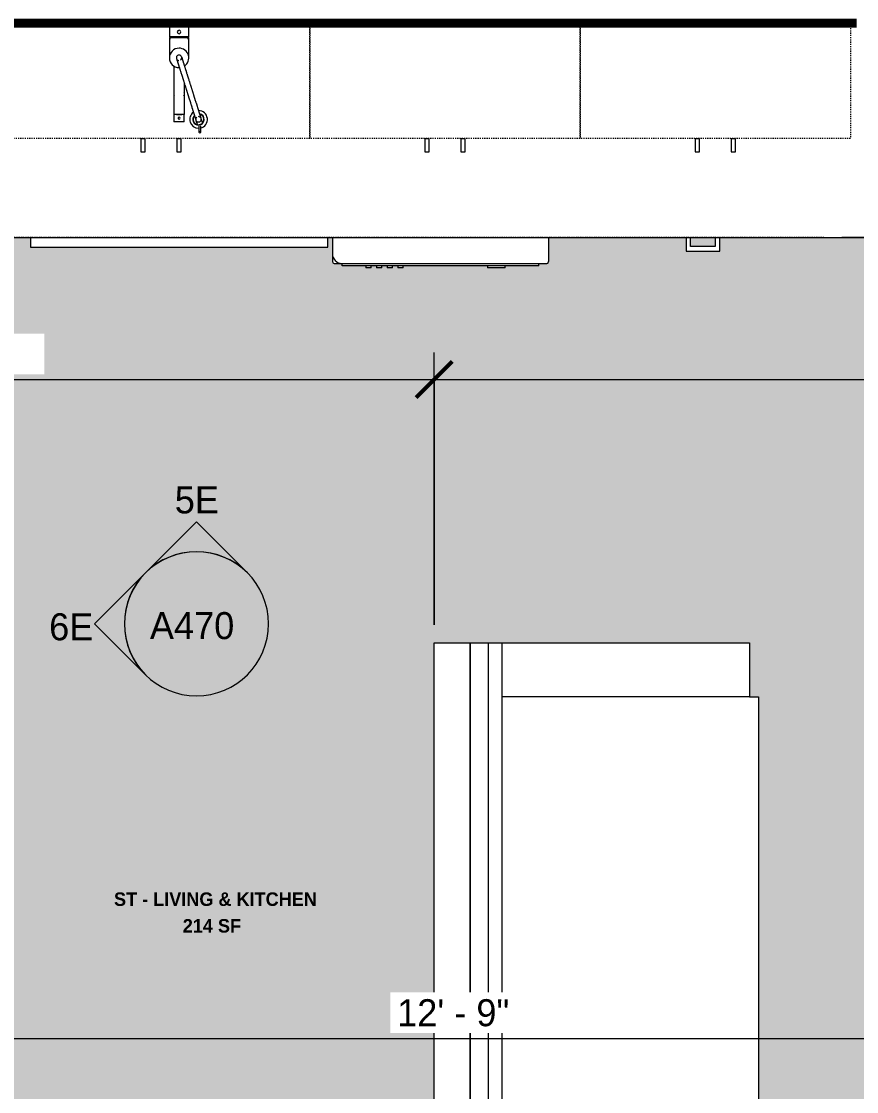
# Model space of a CAD drawing. Header units: inches. Extents: x -3857 to -1458, y -18 to 10849.
# Drawn here: x -3287.3 to -3194.6, y 10062.3 to 10181.2 of the extents above; entities that cross this region are included whole.
import ezdxf

# ---------------------------------------------------------------- set-up
doc = ezdxf.new("R2010")
doc.units = ezdxf.units.IN
doc.header["$MEASUREMENT"] = 0
doc.linetypes.add('Dash', pattern=[0.25, 0.125, -0.125])
doc.linetypes.add('Dash 3_32_', pattern=[0.1875, 0.09375, -0.09375])
for name, color, linetype, lineweight in [('A-ANNO-DIMS', 211, 'Continuous', 9), ('A-ANNO-DIMS-32', 211, 'Continuous', 9), ('A-AREA-IDEN', 2, 'Continuous', 9), ('A-DETL-1', 90, 'Dash 3_32_', 18), ('A-WALL-1', 113, 'Continuous', 70), ('A-WALL-2', 113, 'Continuous', 9), ('G-ANNO-SYMB', 111, 'Continuous', 9), ('I-FURN', 30, 'Continuous', 9), ('P-SANR-FIXT', 6, 'Continuous', 9), ('Q-CASE', 31, 'Continuous', 9), ('Q-CASE-2', 31, 'Dash', 9), ('Q-SPCQ', 91, 'Continuous', 9)]:
    doc.layers.add(name, color=color, linetype=linetype, lineweight=lineweight)
doc.layers.add('A-AREA-PATT-1', color=255, linetype='Continuous', lineweight=9, transparency=1)
doc.styles.add('Century Gothic', font='ufonts.com_century-gothic.ttf', dxfattribs={"height": 3})
doc.styles.add('Century Gothic_B_1', font='GOTHICB.TTF', dxfattribs={"height": 1.5})
doc.dimstyles.new('OD_1__HACK', dxfattribs={"dimscale": 12, "dimtxt": 3.132505, "dimasz": 0.333333, "dimexe": 0.25, "dimexo": 0.166667, "dimgap": 0.041667, "dimtad": 1, "dimdec": 0, "dimzin": 3, "dimdsep": 46, "dimlunit": 4, "dimtxsty": 'Century Gothic', "dimblk1": 'OBLIQUE', "dimblk2": 'OBLIQUE', "dimsah": 1, "dimcen": 0.09, "dimdle": 0.25, "dimazin": 0, "dimtfac": 1, "dimtdec": 4, "dimtix": 1, "dimtmove": 0, "dimatfit": 3, "dimfxl": 1, "dimtvp": 1, "dimtfill": 1, "dimfrac": 2, "dimtolj": 1, "dimtzin": 0, "dimarcsym": 2})

# ---------------------------------------------------------------- blocks, each defined once
blk = doc.blocks.new('Couch-Both_Arms-Generic - 1-1372852-1ST FLOOR - STUDIO B - ADA TYPE B')
at = {"layer": 'I-FURN'}
for p, q in [((-36, 18.5), (36, 18.5)), ((-36, 17.5), (-36, 18.5)), ((36, 18.5), (36, 17.5)), ((-42, 17.5), (-36, 17.5)), ((-42, -10), (-42, 17.5)), ((-36, 17.5), (-36, -10)), ((36, 17.5), (42, 17.5)), ((36, -10), (36, 17.5)), ((42, 17.5), (42, -10)), ((-42, -10), (42, -10)), ((-42, -13.5), (-42, -10)), ((42, -10), (42, -13.5)), ((-42, -11.5), (42, -11.5)), ((-42, -13.5), (42, -13.5)), ((-42, -17.5), (-42, -13.5)), ((42, -13.5), (-42, -13.5)), ((42, -13.5), (42, -17.5)), ((42, -17.5), (-42, -17.5))]:
    blk.add_line(p, q, dxfattribs=at)
blk = doc.blocks.new('300 Series Wall Hung Cabinet_302 - 33_ X 21_-2749814-1ST FLOOR - STUDIO B - ADA TYPE B')
at = {"layer": 'Q-CASE'}
for p, q in [((-1.76, 16.87), (-2.25, 16.87)), ((-2.25, 16.87), (-2.25, 15.38)), ((-1.76, 15.38), (-1.76, 16.87)), ((2.24, 16.87), (1.75, 16.87)), ((1.75, 16.87), (1.75, 15.38)), ((2.24, 15.38), (2.24, 16.87)), ((-1.76, 15.38), (-2.25, 15.38)), ((2.24, 15.38), (1.75, 15.38))]:
    blk.add_line(p, q, dxfattribs=at)
at = {"layer": 'Q-CASE-2'}
for p, q in [((-16.5, 2.37), (-16.5, 15.38)), ((-16.5, 15.38), (16.5, 15.38)), ((16.5, 15.38), (16.5, 2.37)), ((16.5, 2.37), (-16.5, 2.37))]:
    blk.add_line(p, q, dxfattribs=at)
blk = doc.blocks.new('Base Cabinet 3 Drawer 230 - Base Cabinet 3 Drawer 230 33_-2609767-1ST FLOOR - STUDIO B - ADA TYPE B')
at = {"layer": 'Q-CASE'}
for p, q in [((2.61, 25.5), (-1.14, 25.5)), ((-1.14, 25.5), (-1.14, 24)), ((-0.64, 24), (-0.64, 25)), ((-0.64, 25), (2.11, 25)), ((2.11, 25), (2.11, 24)), ((2.61, 24), (2.61, 25.5))]:
    blk.add_line(p, q, dxfattribs=at)
blk = doc.blocks.new('kitchen_faucet_14143 - kitchen_faucet_14143-2439044-1ST FLOOR - STUDIO B - ADA TYPE B')
at = {"layer": 'P-SANR-FIXT'}
for p, q in [((-6.3, 0.57), (-7.09, 0.57)), ((-7.09, -0.57), (-7.09, 0.57)), ((-0.9, 0.59), (-6.3, 0.59)), ((-6.3, 0.3), (-6.3, 0.59)), ((-6.3, 0.29), (-6.3, 0.15)), ((-6.3, 0.15), (-6.3, 0.29)), ((-6.3, 0.15), (-6.3, -0.15)), ((-6.3, -0.15), (-6.3, 0.15)), ((-3.97, 0.59), (-4.89, 0.59)), ((2.26, 1.08), (0, 1.08)), ((2.34, 1.02), (2.1, 1.02)), ((2.26, 1.08), (2.26, -1.08)), ((3.44, 1.08), (2.34, 1.08)), ((2.34, -1.08), (2.34, 1.08)), ((3.44, 1.08), (3.44, -1.08)), ((-7.09, -0.57), (-6.3, -0.57)), ((-6.3, -0.15), (-6.3, -0.29)), ((-6.3, -0.29), (-6.3, -0.15)), ((-6.3, -0.59), (-6.3, -0.3)), ((-6.3, -0.59), (-2.84, -0.59)), ((-4.89, -0.59), (-3.97, -0.59)), ((-0.93, -0.59), (-0.9, -0.59)), ((0, -1.08), (2.26, -1.08)), ((2.1, -1.02), (2.34, -1.02)), ((2.34, -1.08), (3.44, -1.08)), ((-7.58, -2.2), (-8.24, -2.2)), ((-7.41, -2.04), (-6.99, -1.91)), ((-8.24, -2.4), (-7.58, -2.4)), ((-6.81, -2.46), (-7.23, -2.59))]:
    blk.add_line(p, q, dxfattribs=at)
at = {"layer": 'P-SANR-FIXT', "flags": 128}
for points in [[(-0.06, 0.29), (-0.07, 0.29), (-0.07, 0.29), (-0.07, 0.29), (-0.07, 0.29), (-0.07, 0.29), (-0.08, 0.28), (-0.08, 0.28), (-0.09, 0.28), (-0.1, 0.28), (-0.1, 0.28), (-0.11, 0.27), (-0.26, 0.23), (-0.28, 0.22), (-0.3, 0.22), (-0.46, 0.16), (-0.49, 0.16), (-0.51, 0.15), (-0.54, 0.14), (-0.57, 0.13), (-0.6, 0.12), (-0.63, 0.11), (-0.66, 0.1), (-0.69, 0.09), (-0.72, 0.08), (-0.75, 0.07), (-0.78, 0.06), (-0.82, 0.05), (-0.85, 0.04), (-0.89, 0.03), (-0.92, 0.02), (-0.96, 0.01), (-1, 0), (-1.04, -0.02), (-1.07, -0.03), (-1.11, -0.04), (-1.15, -0.05), (-1.2, -0.07), (-1.24, -0.08), (-1.28, -0.09), (-1.32, -0.11), (-1.37, -0.12), (-1.41, -0.14), (-1.46, -0.15), (-1.5, -0.16), (-1.55, -0.18), (-1.6, -0.19), (-1.65, -0.21), (-1.69, -0.23), (-1.74, -0.24), (-1.79, -0.26), (-2.49, -0.48), (-2.55, -0.5), (-2.61, -0.51), (-2.67, -0.53), (-2.72, -0.55), (-2.78, -0.57), (-2.84, -0.59), (-2.9, -0.61), (-2.96, -0.62), (-3.02, -0.64), (-3.08, -0.66), (-3.14, -0.68), (-3.19, -0.7), (-3.25, -0.72), (-3.31, -0.74), (-3.37, -0.76), (-3.43, -0.77), (-3.49, -0.79), (-3.55, -0.81), (-3.61, -0.83), (-3.67, -0.85), (-3.73, -0.87), (-3.79, -0.89), (-3.85, -0.91), (-3.91, -0.92), (-3.97, -0.94), (-4.03, -0.96), (-4.09, -0.98), (-4.15, -1), (-4.21, -1.02), (-4.26, -1.04), (-4.32, -1.05), (-4.94, -1.25), (-4.99, -1.27), (-5.04, -1.28), (-5.09, -1.3), (-5.15, -1.31), (-5.2, -1.33), (-5.44, -1.41), (-5.48, -1.42), (-5.53, -1.43), (-5.57, -1.45), (-5.62, -1.46), (-5.66, -1.48), (-5.7, -1.49), (-5.75, -1.5), (-5.79, -1.52), (-5.83, -1.53), (-5.87, -1.54), (-5.91, -1.56), (-5.95, -1.57), (-5.99, -1.58), (-6.02, -1.59), (-6.06, -1.6), (-6.1, -1.61), (-6.13, -1.63), (-6.17, -1.64), (-6.2, -1.65), (-6.23, -1.66), (-6.26, -1.67), (-6.3, -1.68), (-6.33, -1.69), (-6.36, -1.7), (-6.38, -1.71), (-6.41, -1.71), (-6.44, -1.72), (-6.47, -1.73), (-6.49, -1.74), (-6.52, -1.75), (-6.54, -1.76), (-6.57, -1.76), (-6.59, -1.77), (-6.61, -1.78), (-6.63, -1.78), (-6.65, -1.79), (-6.67, -1.8), (-6.69, -1.8), (-6.71, -1.81), (-6.73, -1.81), (-6.74, -1.82), (-6.76, -1.82), (-6.77, -1.83), (-6.79, -1.83), (-6.8, -1.84), (-6.81, -1.84), (-6.83, -1.84), (-6.84, -1.85), (-6.85, -1.85), (-6.86, -1.85), (-6.87, -1.86), (-6.87, -1.86), (-6.88, -1.86), (-6.89, -1.86), (-6.89, -1.87), (-6.9, -1.87), (-6.9, -1.87), (-6.9, -1.87), (-6.91, -1.87), (-6.91, -1.87), (-6.91, -1.87), (-6.91, -1.87)], [(0.27, 0.18), (0.21, 0.23), (0.15, 0.28), (0.08, 0.3), (0, 0.3), (-0.08, 0.28), (-0.15, 0.25), (-0.2, 0.2), (-0.24, 0.13), (-0.27, 0.06), (-0.27, 0.02)], [(-0.22, -0.16), (-0.17, -0.22), (-0.1, -0.26), (-0.03, -0.28), (0.05, -0.29), (0.13, -0.27), (0.19, -0.23), (0.25, -0.18), (0.29, -0.12), (0.31, -0.04), (0.32, 0.03), (0.3, 0.11), (0.27, 0.18)], [(0.11, -0.27), (0.11, -0.27), (0.11, -0.27), (0.11, -0.28), (0.11, -0.28), (0.1, -0.28), (0.1, -0.28), (0.09, -0.28), (0.09, -0.28), (0.08, -0.28), (0.07, -0.29), (0.06, -0.29), (-0.08, -0.34), (-0.1, -0.34), (-0.12, -0.35), (-0.14, -0.35), (-0.16, -0.36), (-0.18, -0.37), (-0.2, -0.37), (-0.23, -0.38), (-0.25, -0.39), (-0.27, -0.4), (-0.3, -0.4), (-0.32, -0.41), (-0.35, -0.42), (-0.38, -0.43), (-0.41, -0.44), (-0.44, -0.45), (-0.46, -0.46), (-0.5, -0.47), (-0.53, -0.48), (-0.56, -0.49), (-0.59, -0.5), (-0.62, -0.51), (-0.66, -0.52), (-0.69, -0.53), (-0.73, -0.54), (-0.77, -0.55), (-0.8, -0.56), (-0.84, -0.58), (-0.88, -0.59), (-0.92, -0.6), (-0.96, -0.61), (-1, -0.63), (-1.04, -0.64), (-1.08, -0.65), (-1.13, -0.67), (-1.17, -0.68), (-1.22, -0.69), (-1.26, -0.71), (-1.31, -0.72), (-1.35, -0.74), (-1.4, -0.75), (-1.45, -0.77), (-1.5, -0.78), (-1.54, -0.8), (-1.59, -0.81), (-1.64, -0.83), (-1.69, -0.84), (-1.75, -0.86), (-1.8, -0.88), (-1.85, -0.89), (-1.9, -0.91), (-1.96, -0.93), (-2.01, -0.94), (-2.06, -0.96), (-2.12, -0.98), (-2.18, -1), (-2.23, -1.01), (-2.29, -1.03), (-2.34, -1.05), (-2.4, -1.07), (-2.46, -1.09), (-2.52, -1.1), (-2.57, -1.12), (-2.63, -1.14), (-2.69, -1.16), (-2.75, -1.18), (-2.81, -1.2), (-2.87, -1.21), (-2.93, -1.23), (-2.99, -1.25), (-3.05, -1.27), (-3.1, -1.29), (-3.16, -1.31), (-3.22, -1.33), (-3.28, -1.35), (-3.34, -1.37), (-3.4, -1.38), (-3.46, -1.4), (-3.52, -1.42), (-3.58, -1.44), (-3.64, -1.46), (-3.7, -1.48), (-3.76, -1.5), (-3.82, -1.52), (-3.88, -1.53), (-3.94, -1.55), (-4, -1.57), (-4.05, -1.59), (-4.11, -1.61), (-4.74, -1.8), (-4.79, -1.82), (-4.84, -1.84), (-4.89, -1.85), (-4.94, -1.87), (-4.99, -1.89), (-5.22, -1.96), (-5.27, -1.97), (-5.32, -1.99), (-5.36, -2), (-5.41, -2.02), (-5.45, -2.03), (-5.49, -2.04), (-5.54, -2.06), (-5.58, -2.07), (-5.62, -2.08), (-5.66, -2.1), (-5.7, -2.11), (-5.74, -2.12), (-5.78, -2.13), (-5.82, -2.15), (-5.85, -2.16), (-5.89, -2.17), (-5.93, -2.18), (-5.96, -2.19), (-6, -2.2), (-6.03, -2.21), (-6.06, -2.22), (-6.09, -2.23), (-6.13, -2.24), (-6.16, -2.25), (-6.19, -2.26), (-6.21, -2.27), (-6.24, -2.28), (-6.27, -2.29), (-6.3, -2.3), (-6.32, -2.3), (-6.35, -2.31), (-6.37, -2.32), (-6.39, -2.33), (-6.42, -2.33), (-6.44, -2.34), (-6.46, -2.35), (-6.48, -2.35), (-6.5, -2.36), (-6.52, -2.37), (-6.54, -2.37), (-6.55, -2.38), (-6.57, -2.38), (-6.59, -2.39), (-6.6, -2.39), (-6.61, -2.4), (-6.63, -2.4), (-6.64, -2.41), (-6.65, -2.41), (-6.66, -2.41), (-6.67, -2.42), (-6.68, -2.42), (-6.69, -2.42), (-6.7, -2.42), (-6.7, -2.43), (-6.71, -2.43), (-6.72, -2.43), (-6.72, -2.43), (-6.72, -2.43), (-6.73, -2.43), (-6.73, -2.43), (-6.73, -2.43), (-6.73, -2.43)], [(-6.59, -1.97), (-6.61, -1.94), (-6.67, -1.9), (-6.74, -1.87), (-6.82, -1.86), (-6.9, -1.87), (-6.97, -1.9), (-7.03, -1.94), (-7.08, -2), (-7.1, -2.08), (-7.11, -2.15)], [(-7.11, -2.15), (-7.1, -2.23), (-7.08, -2.3), (-7.03, -2.36), (-6.97, -2.41), (-6.9, -2.44), (-6.82, -2.45), (-6.74, -2.44), (-6.67, -2.41), (-6.61, -2.36), (-6.56, -2.3), (-6.53, -2.23), (-6.52, -2.15)]]:
    blk.add_lwpolyline(points, dxfattribs=at)
at = {"layer": 'P-SANR-FIXT'}
for centre, radius, start, end in [((-6.69, 0), 0.118, 0, 180), ((0, 0), 1.08, 360, 180), ((2.88, 0), 0.197, 0, 180), ((-6.83, -2.16), 0.984, 35.2428, 180), ((-6.69, 0), 0.118, 180, 360), ((0, 0), 1.08, 180, 181.7622), ((0, 0), 1.08, 212.8582, 360), ((2.88, 0), 0.197, 180, 0), ((-6.83, -2.16), 0.984, 180, 182.6491), ((-6.83, -2.16), 0.984, 193.8453, 360), ((-6.83, -2.16), 0.63, 45.7781, 180), ((-6.83, -2.16), 0.63, 180, 349.8101), ((-6.83, -2.16), 0.591, 168.6397, 180), ((-6.83, -2.16), 0.591, 180, 227.1165), ((-6.83, -2.16), 0.591, 48.0157, 168.6397), ((-6.83, -2.16), 0.591, 227.1165, 347.8677)]:
    blk.add_arc(centre, radius, start, end, dxfattribs=at)
for centre, major_axis, ratio, start_param, end_param in [((-3.97, 0), (0, 0.591), 0.906308, 6.104473, 6.736574), ((-3.97, 0), (0, 0.591), 0.906308, 2.688204, 3.320305), ((-8.24, -2.3), (0, 0.0984), 0.984808, 4.712389, 7.853982), ((-8.24, -2.3), (0, 0.0984), 0.984808, 1.570796, 4.712389)]:
    blk.add_ellipse(centre, major_axis=major_axis, ratio=ratio, start_param=start_param, end_param=end_param, dxfattribs=at)
blk = doc.blocks.new('Stainless Steel Farmhous Kitchen Sink - Stainless Steel Farmhous Kitchen Sink-2443921-1ST FLOOR - STUDIO B - ADA TYPE B')
at = {"layer": 'P-SANR-FIXT'}
for p, q in [((-33, -21.15), (-33, -22.2)), ((0, -22.2), (0, -21.15)), ((-33, -22.2), (0, -22.2))]:
    blk.add_line(p, q, dxfattribs=at)
blk = doc.blocks.new('300 Series Wall Hung Cabinet_302 - 30_ X 27_-2568021-1ST FLOOR - STUDIO B - ADA TYPE B')
at = {"layer": 'Q-CASE'}
for p, q in [((-1.76, 16.87), (-2.25, 16.87)), ((-2.25, 16.87), (-2.25, 15.38)), ((-1.76, 15.38), (-1.76, 16.87)), ((2.24, 16.87), (1.75, 16.87)), ((1.75, 16.87), (1.75, 15.38)), ((2.24, 15.38), (2.24, 16.87)), ((-1.76, 15.38), (-2.25, 15.38)), ((2.24, 15.38), (1.75, 15.38))]:
    blk.add_line(p, q, dxfattribs=at)
at = {"layer": 'Q-CASE-2'}
for p, q in [((-15, 2.37), (-15, 15.38)), ((-15, 15.38), (15, 15.38)), ((15, 15.38), (15, 2.37)), ((15, 2.37), (-15, 2.37))]:
    blk.add_line(p, q, dxfattribs=at)
blk = doc.blocks.new('DIMBLOCK44-1ST FLOOR - STUDIO B - ADA TYPE B')
at = {"layer": 'A-ANNO-DIMS-32', "lineweight": 50}
for p, q in [((-3179.12, 10263.19), (-3181.12, 10265.19)), ((-3179.12, 10263.19), (-3177.12, 10261.19)), ((-3179.12, 10157.16), (-3181.12, 10159.16)), ((-3179.12, 10157.16), (-3177.12, 10155.16))]:
    blk.add_line(p, q, dxfattribs=at)
at = {"layer": 'A-ANNO-DIMS-32'}
for p, q in [((-3192.74, 10263.19), (-3176.12, 10263.19)), ((-3179.12, 10263.19), (-3192.74, 10263.19)), ((-3179.12, 10263.19), (-3179.12, 10157.16)), ((-3196.24, 10157.16), (-3176.12, 10157.16)), ((-3179.12, 10157.16), (-3196.24, 10157.16))]:
    blk.add_line(p, q, dxfattribs=at)
at = {"layer": 'A-ANNO-DIMS-32', "color": 0, "insert": (-3183.47, 10203.77), "char_height": 3, "width": 15.394, "attachment_point": 1, "rotation": 90, "line_spacing_factor": 0.984502, "style": 'Century Gothic', "bg_fill": 3, "box_fill_scale": 1.25, "bg_fill_color": 256, "bg_fill_true_color": 13158600, "bg_fill_transparency": 0}
blk.add_mtext('8\' - 10"', dxfattribs=at)
blk = doc.blocks.new('_Oblique')
at = {"color": 0, "linetype": 'ByBlock', "lineweight": -2}
blk.add_line((-0.5, -0.5), (0.5, 0.5), dxfattribs=at)
blk = doc.blocks.new('DIMBLOCK45-1ST FLOOR - STUDIO B - ADA TYPE B')
at = {"layer": 'A-ANNO-DIMS-32', "lineweight": 50}
for p, q in [((-3179.12, 10157.16), (-3181.12, 10159.16)), ((-3179.12, 10157.16), (-3177.12, 10155.16)), ((-3179.12, 10047.61), (-3181.12, 10049.61)), ((-3179.12, 10047.61), (-3177.12, 10045.61))]:
    blk.add_line(p, q, dxfattribs=at)
at = {"layer": 'A-ANNO-DIMS-32'}
for p, q in [((-3196.24, 10157.16), (-3176.12, 10157.16)), ((-3179.12, 10157.16), (-3196.24, 10157.16)), ((-3179.12, 10157.16), (-3179.12, 10047.61)), ((-3164.81, 10047.61), (-3182.12, 10047.61)), ((-3179.12, 10047.61), (-3164.81, 10047.61))]:
    blk.add_line(p, q, dxfattribs=at)
at = {"layer": 'A-ANNO-DIMS-32', "color": 0, "insert": (-3183.47, 10097.14), "char_height": 3, "width": 12.5897, "attachment_point": 1, "rotation": 90, "line_spacing_factor": 0.984502, "style": 'Century Gothic', "bg_fill": 3, "box_fill_scale": 1.25, "bg_fill_color": 256, "bg_fill_true_color": 13158600, "bg_fill_transparency": 0}
blk.add_mtext('9\' - 2"', dxfattribs=at)
blk = doc.blocks.new('DIMBLOCK47-1ST FLOOR - STUDIO B - ADA TYPE B')
at = {"layer": 'A-ANNO-DIMS-32'}
for p, q in [((-3241.49, 10114.16), (-3241.49, 10144.39)), ((-3347.46, 10142.21), (-3347.46, 10138.39)), ((-3347.46, 10141.39), (-3347.46, 10142.21)), ((-3350.46, 10141.39), (-3241.49, 10141.39)), ((-3241.49, 10141.39), (-3241.49, 10114.16))]:
    blk.add_line(p, q, dxfattribs=at)
at = {"layer": 'A-ANNO-DIMS-32', "lineweight": 50}
for p, q in [((-3347.46, 10141.39), (-3345.46, 10143.39)), ((-3241.49, 10141.39), (-3239.49, 10143.39)), ((-3347.46, 10141.39), (-3349.46, 10139.39)), ((-3241.49, 10141.39), (-3243.49, 10139.39))]:
    blk.add_line(p, q, dxfattribs=at)
at = {"layer": 'A-ANNO-DIMS-32', "color": 0, "insert": (-3300.89, 10145.73), "char_height": 3, "width": 15.394, "attachment_point": 1, "line_spacing_factor": 0.984502, "style": 'Century Gothic', "bg_fill": 3, "box_fill_scale": 1.25, "bg_fill_color": 256, "bg_fill_true_color": 13158600, "bg_fill_transparency": 0}
blk.add_mtext('8\' - 10"', dxfattribs=at)
blk = doc.blocks.new('DIMBLOCK48-1ST FLOOR - STUDIO B - ADA TYPE B')
at = {"layer": 'A-ANNO-DIMS-32'}
for p, q in [((-3241.49, 10114.16), (-3241.49, 10144.39)), ((-3127.97, 10142.21), (-3127.97, 10138.39)), ((-3127.97, 10141.39), (-3127.97, 10142.21)), ((-3241.49, 10141.39), (-3124.97, 10141.39)), ((-3241.49, 10141.39), (-3241.49, 10114.16))]:
    blk.add_line(p, q, dxfattribs=at)
at = {"layer": 'A-ANNO-DIMS-32', "lineweight": 50}
for p, q in [((-3241.49, 10141.39), (-3239.49, 10143.39)), ((-3127.97, 10141.39), (-3125.97, 10143.39)), ((-3241.49, 10141.39), (-3243.49, 10139.39)), ((-3127.97, 10141.39), (-3129.97, 10139.39))]:
    blk.add_line(p, q, dxfattribs=at)
at = {"layer": 'A-ANNO-DIMS-32', "color": 0, "insert": (-3189.97, 10145.73), "char_height": 3, "width": 12.5897, "attachment_point": 1, "line_spacing_factor": 0.984502, "style": 'Century Gothic', "bg_fill": 3, "box_fill_scale": 1.25, "bg_fill_color": 256, "bg_fill_true_color": 13158600, "bg_fill_transparency": 0}
blk.add_mtext('9\' - 6"', dxfattribs=at)
blk = doc.blocks.new('DIMBLOCK51-1ST FLOOR - STUDIO B - ADA TYPE B')
at = {"layer": 'A-ANNO-DIMS-32'}
for p, q in [((-3315.58, 10061.15), (-3315.58, 10071.25)), ((-3162.81, 10038.4), (-3162.81, 10071.25)), ((-3315.58, 10068.25), (-3162.81, 10068.25)), ((-3315.58, 10068.25), (-3315.58, 10061.15)), ((-3162.81, 10068.25), (-3162.81, 10038.4))]:
    blk.add_line(p, q, dxfattribs=at)
at = {"layer": 'A-ANNO-DIMS-32', "lineweight": 50}
for p, q in [((-3315.58, 10068.25), (-3313.58, 10070.25)), ((-3162.81, 10068.25), (-3160.81, 10070.25)), ((-3315.58, 10068.25), (-3317.58, 10066.25)), ((-3162.81, 10068.25), (-3164.81, 10066.25))]:
    blk.add_line(p, q, dxfattribs=at)
at = {"layer": 'A-ANNO-DIMS-32', "color": 0, "insert": (-3245.61, 10072.6), "char_height": 3, "width": 15.394, "attachment_point": 1, "line_spacing_factor": 0.984502, "style": 'Century Gothic', "bg_fill": 3, "box_fill_scale": 1.25, "bg_fill_color": 256, "bg_fill_true_color": 13158600, "bg_fill_transparency": 0}
blk.add_mtext('12\' - 9"', dxfattribs=at)
blk = doc.blocks.new('Elevation - Filled Arrow-152140-1ST FLOOR - STUDIO B - ADA TYPE B')
at = {"layer": 'G-ANNO-SYMB'}
for start, end in [(360, 180), (180, 360)]:
    blk.add_arc((0, 0), 0.25, start, end, dxfattribs=at)
blk = doc.blocks.new('Elevation - Filled Arrow-151867-1ST FLOOR - STUDIO B - ADA TYPE B')
at = {"layer": 'G-ANNO-SYMB'}
for p, q in [((0, 0.3536), (-0.1768, 0.1768)), ((0.1768, 0.1768), (0, 0.3536))]:
    blk.add_line(p, q, dxfattribs=at)
blk.add_arc((0, 0), 0.25, 45, 135, dxfattribs=at)

msp = doc.modelspace()

# ---------------------------------------------------------------- hatches: boundary and pattern name
at = {"layer": 'A-AREA-PATT-1'}
h = msp.add_hatch(color=256, dxfattribs=at)
h.paths.add_polyline_path([(-3252.79, 10156.11), (-3252.79, 10157.16), (-3253.31, 10157.16), (-3253.31, 10156.11)], flags=0)
h.paths.add_polyline_path([(-3262.19, 10013.4), (-3262.19, 10017.71), (-3165.6, 10017.71), (-3165.6, 10045.24), (-3162.81, 10045.24), (-3162.81, 10047.61), (-3130.18, 10047.61), (-3130.18, 10050.4), (-3128.59, 10050.4), (-3128.59, 10157.16), (-3209.81, 10157.16), (-3209.81, 10155.66), (-3213.56, 10155.66), (-3213.56, 10157.16), (-3228.79, 10157.16), (-3228.8, 10154.44), (-3228.85, 10154.35), (-3228.94, 10154.3), (-3229.01, 10154.29), (-3229.88, 10154.29), (-3229.88, 10154.04), (-3233.62, 10154.04), (-3233.62, 10153.79), (-3235.58, 10153.79), (-3235.58, 10154.04), (-3244.94, 10154.04), (-3244.94, 10153.79), (-3245.53, 10153.79), (-3245.53, 10154.04), (-3246.12, 10154.04), (-3246.12, 10153.79), (-3246.71, 10153.79), (-3246.71, 10154.04), (-3247.3, 10154.04), (-3247.3, 10153.79), (-3247.89, 10153.79), (-3247.89, 10154.04), (-3248.48, 10154.04), (-3248.48, 10153.79), (-3249.08, 10153.79), (-3249.08, 10154.04), (-3251.7, 10154.04), (-3251.7, 10154.29), (-3252.65, 10154.3), (-3252.69, 10154.32), (-3252.73, 10154.35), (-3252.78, 10154.44), (-3252.79, 10154.49), (-3252.79, 10156.11), (-3259.32, 10156.11), (-3286.31, 10156.11), (-3286.31, 10157.16), (-3294.93, 10157.16), (-3294.93, 10155.66), (-3298.68, 10155.66), (-3298.68, 10157.16), (-3309.32, 10157.16), (-3309.32, 10155.67), (-3309.81, 10155.67), (-3309.81, 10157.16), (-3319.31, 10157.16), (-3319.31, 10147.65), (-3317.81, 10147.65), (-3317.81, 10147.16), (-3319.31, 10147.16), (-3319.31, 10112.27), (-3317.81, 10112.27), (-3317.81, 10111.78), (-3319.31, 10111.78), (-3319.31, 10108.66), (-3317.81, 10108.66), (-3317.81, 10104.91), (-3319.31, 10104.91), (-3319.31, 10099.28), (-3311.31, 10099.28), (-3311.31, 10063.53), (-3341.31, 10063.53), (-3341.31, 10099.28), (-3343.21, 10099.28), (-3343.21, 10060.82), (-3313.93, 10060.82), (-3313.93, 10056.15), (-3311.56, 10056.15), (-3311.56, 10024.4), (-3308.77, 10024.4), (-3308.77, 10017.71), (-3298.32, 10017.71), (-3298.32, 10013.4), (-3262.32, 10013.4)], flags=0)
h.paths.add_polyline_path([(-3262.32, 10014.4), (-3262.94, 10014.4), (-3262.94, 10017.71), (-3262.32, 10017.71), (-3262.32, 10016.26)], flags=0)
h.paths.add_polyline_path([(-3297.57, 10014.4), (-3298.19, 10014.4), (-3298.19, 10017.71), (-3297.57, 10017.71), (-3297.57, 10016.62)], flags=0)
h.paths.add_polyline_path([(-3220.75, 10028.16), (-3241.49, 10028.16), (-3241.49, 10112.16), (-3206.49, 10112.16), (-3206.49, 10106.16), (-3205.49, 10106.16), (-3205.49, 10034.16), (-3206.49, 10034.16), (-3206.49, 10028.16)], flags=0)
h.paths.add_polyline_path([(-3165.3, 10049.99), (-3190.84, 10049.99), (-3190.84, 10109.99), (-3160.84, 10109.99), (-3160.84, 10049.99), (-3165.29, 10049.99)], flags=0)
h.paths.add_polyline_path([(-3128.72, 10053.48), (-3144.84, 10053.48), (-3144.84, 10054.14), (-3144.88, 10054.14), (-3144.88, 10054.63), (-3144.84, 10054.63), (-3144.84, 10069.82), (-3144.88, 10069.82), (-3144.88, 10070.82), (-3144.84, 10070.82), (-3144.84, 10071.48), (-3140.84, 10071.48), (-3140.84, 10107.48), (-3144.84, 10107.48), (-3144.84, 10108.14), (-3144.88, 10108.14), (-3144.88, 10109.14), (-3144.84, 10109.14), (-3144.84, 10124.33), (-3144.88, 10124.33), (-3144.88, 10124.82), (-3144.84, 10124.82), (-3144.84, 10125.48), (-3128.72, 10125.48), (-3128.72, 10054.48)], flags=0)
h.paths.add_polyline_path([(-3318.31, 10105.41), (-3318.31, 10108.16), (-3319.31, 10108.16), (-3319.31, 10105.41)], flags=0)
h.paths.add_polyline_path([(-3295.43, 10156.16), (-3295.43, 10157.16), (-3298.18, 10157.16), (-3298.18, 10156.16)], flags=0)
h.paths.add_polyline_path([(-3210.31, 10156.16), (-3210.31, 10157.16), (-3213.06, 10157.16), (-3213.06, 10156.16)], flags=0)

# ---------------------------------------------------------------- linework, layer by layer
at = {"layer": 'A-DETL-1'}
msp.add_line((-3198.24, 10157.16), (-3319.31, 10157.16), dxfattribs=at)
at = {"layer": 'A-WALL-1'}
for p, q in [((-3194.62, 10181.16), (-3318.31, 10181.16)), ((-3318.31, 10180.79), (-3194.62, 10180.79)), ((-3194.62, 10181.16), (-3194.62, 10181.16))]:
    msp.add_line(p, q, dxfattribs=at)
at = {"layer": 'A-WALL-2'}
msp.add_line((-3319.31, 10157.16), (-3194.62, 10157.16), dxfattribs=at)
at = {"layer": 'Q-SPCQ'}
for p, q in [((-3252.79, 10157.16), (-3252.79, 10155.36)), ((-3228.79, 10154.49), (-3228.79, 10157.16)), ((-3252.79, 10155.36), (-3252.79, 10154.49)), ((-3252.59, 10154.29), (-3251.72, 10154.29)), ((-3251.72, 10154.29), (-3228.99, 10154.29)), ((-3251.7, 10154.04), (-3251.7, 10154.29)), ((-3229.88, 10154.04), (-3251.7, 10154.04)), ((-3249.08, 10154.04), (-3249.08, 10153.79)), ((-3248.48, 10153.79), (-3249.08, 10153.79)), ((-3248.48, 10153.79), (-3248.48, 10154.04)), ((-3247.89, 10154.04), (-3247.89, 10153.79)), ((-3247.3, 10153.79), (-3247.89, 10153.79)), ((-3247.3, 10153.79), (-3247.3, 10154.04)), ((-3246.71, 10154.04), (-3246.71, 10153.79)), ((-3246.12, 10153.79), (-3246.71, 10153.79)), ((-3246.12, 10153.79), (-3246.12, 10154.04)), ((-3245.53, 10154.04), (-3245.53, 10153.79)), ((-3244.94, 10153.79), (-3245.53, 10153.79)), ((-3244.94, 10153.79), (-3244.94, 10154.04)), ((-3235.58, 10154.04), (-3235.58, 10153.79)), ((-3234.6, 10153.79), (-3235.58, 10153.79)), ((-3233.62, 10153.79), (-3234.6, 10153.79)), ((-3233.62, 10153.79), (-3233.62, 10154.04)), ((-3229.88, 10154.04), (-3229.88, 10154.29))]:
    msp.add_line(p, q, dxfattribs=at)
for centre, radius, start, end in [((-3251.72, 10155.36), 1.07, 180, 270), ((-3252.59, 10154.49), 0.197, 180, 270), ((-3228.99, 10154.49), 0.197, 270, 0), ((-3228.99, 10154.49), 0.197, 285, 345)]:
    msp.add_arc(centre, radius, start, end, dxfattribs=at)

# ---------------------------------------------------------------- block references
at = {"layer": 'I-FURN', "rotation": 269.9999999999977}
msp.add_blockref('Couch-Both_Arms-Generic - 1-1372852-1ST FLOOR - STUDIO B - ADA TYPE B', (-3223.99, 10070.16), dxfattribs=at)
at = {"layer": 'P-SANR-FIXT', "rotation": 89.99999999998396}
msp.add_blockref('kitchen_faucet_14143 - kitchen_faucet_14143-2439044-1ST FLOOR - STUDIO B - ADA TYPE B', (-3269.81, 10177.11), dxfattribs=at)
at = {"layer": 'P-SANR-FIXT'}
msp.add_blockref('Stainless Steel Farmhous Kitchen Sink - Stainless Steel Farmhous Kitchen Sink-2443921-1ST FLOOR - STUDIO B - ADA TYPE B', (-3253.31, 10178.31), dxfattribs=at)
at = {"layer": 'Q-CASE', "rotation": 180}
for name, p in [('300 Series Wall Hung Cabinet_302 - 33_ X 21_-2749814-1ST FLOOR - STUDIO B - ADA TYPE B', (-3271.81, 10183.54)), ('300 Series Wall Hung Cabinet_302 - 30_ X 27_-2568021-1ST FLOOR - STUDIO B - ADA TYPE B', (-3240.31, 10183.54)), ('300 Series Wall Hung Cabinet_302 - 30_ X 27_-2568021-1ST FLOOR - STUDIO B - ADA TYPE B', (-3210.31, 10183.54)), ('Base Cabinet 3 Drawer 230 - Base Cabinet 3 Drawer 230 33_-2609767-1ST FLOOR - STUDIO B - ADA TYPE B', (-3210.94, 10181.16))]:
    msp.add_blockref(name, p, dxfattribs=at)

# ---------------------------------------------------------------- texts
at = {"layer": 'A-AREA-IDEN', "char_height": 1.5, "attachment_point": 1, "style": 'Century Gothic_B_1'}
for s, insert, width in [('ST - LIVING & KITCHEN', (-3277.03, 10084.46), 25.553), ('214 SF', (-3269.4, 10081.5), 7.07)]:
    msp.add_mtext(s, dxfattribs=dict(at, insert=insert, width=width))

# ---------------------------------------------------------------- next in the draw order: dimensions: what is measured, and where the dimension line sits
at = {"layer": 'A-ANNO-DIMS'}
dim = msp.add_linear_dim(base=(-3179.12, 10157.16), p1=(-3194.74, 10263.19), p2=(-3198.24, 10157.16), angle=90, dimstyle='OD_1__HACK', override={"dimpost": '<>', "dimfxl": 106.087341}, dxfattribs=at)
dim.commit()
dim.dimension.update_dxf_attribs({"geometry": 'DIMBLOCK44-1ST FLOOR - STUDIO B - ADA TYPE B', "text_midpoint": (-3181.2, 10210.18)})
dim = msp.add_linear_dim(base=(-3241.49, 10141.39), p1=(-3347.46, 10144.21), p2=(-3241.49, 10112.16), dimstyle='OD_1__HACK', override={"dimpost": '<>', "dimfxl": 110.707821}, dxfattribs=at)
dim.commit()
dim.dimension.update_dxf_attribs({"geometry": 'DIMBLOCK47-1ST FLOOR - STUDIO B - ADA TYPE B', "text_midpoint": (-3294.47, 10143.46)})

# ---------------------------------------------------------------- next in the draw order: block references
at = {"layer": 'G-ANNO-SYMB', "xscale": 31.99999999999999, "yscale": 31.99999999999999, "zscale": 31.99999999999999}
for name in ['Elevation - Filled Arrow-151867-1ST FLOOR - STUDIO B - ADA TYPE B', 'Elevation - Filled Arrow-152140-1ST FLOOR - STUDIO B - ADA TYPE B']:
    msp.add_blockref(name, (-3267.88, 10114.28), dxfattribs=at)
at = {"layer": 'G-ANNO-SYMB', "xscale": 31.99999999999999, "yscale": 31.99999999999999, "zscale": 31.99999999999999, "rotation": 90.0000000000082}
msp.add_blockref('Elevation - Filled Arrow-151867-1ST FLOOR - STUDIO B - ADA TYPE B', (-3267.88, 10114.28), dxfattribs=at)

# ---------------------------------------------------------------- next in the draw order: texts
at = {"layer": 'G-ANNO-SYMB', "char_height": 3, "attachment_point": 1, "style": 'Century Gothic'}
for s, insert, width in [('5E', (-3270.29, 10129.54), 5.555), ('6E', (-3284.23, 10115.45), 5.555), ('A470', (-3273.05, 10115.58), 12.221)]:
    msp.add_mtext(s, dxfattribs=dict(at, insert=insert, width=width))

# ---------------------------------------------------------------- next in the draw order: dimensions: what is measured, and where the dimension line sits
at = {"layer": 'A-ANNO-DIMS'}
dim = msp.add_linear_dim(base=(-3179.12, 10047.61), p1=(-3198.24, 10157.16), p2=(-3162.81, 10047.61), angle=90, dimstyle='OD_1__HACK', override={"dimpost": '<>', "dimfxl": 115.139128}, dxfattribs=at)
dim.commit()
dim.dimension.update_dxf_attribs({"geometry": 'DIMBLOCK45-1ST FLOOR - STUDIO B - ADA TYPE B', "text_midpoint": (-3181.2, 10102.39)})

# ---------------------------------------------------------------- next in the draw order: dimensions: what is measured, and where the dimension line sits
for base, p1, p2, override, picture, middle in [((-3127.97, 10141.39), (-3241.49, 10112.16), (-3127.97, 10144.21), {"dimpost": '<>', "dimfxl": 117.95786}, 'DIMBLOCK48-1ST FLOOR - STUDIO B - ADA TYPE B', (-3184.73, 10143.46)), ((-3162.81, 10068.25), (-3315.58, 10059.15), (-3162.81, 10036.4), {"dimpost": '<>', "dimfxl": 154.459584}, 'DIMBLOCK51-1ST FLOOR - STUDIO B - ADA TYPE B', (-3239.19, 10070.33))]:
    dim = msp.add_linear_dim(base=base, p1=p1, p2=p2, dimstyle='OD_1__HACK', override=override, dxfattribs=at)
    dim.commit()
    dim.dimension.update_dxf_attribs({"geometry": picture, "text_midpoint": middle})

doc.saveas('drawing.dxf')
